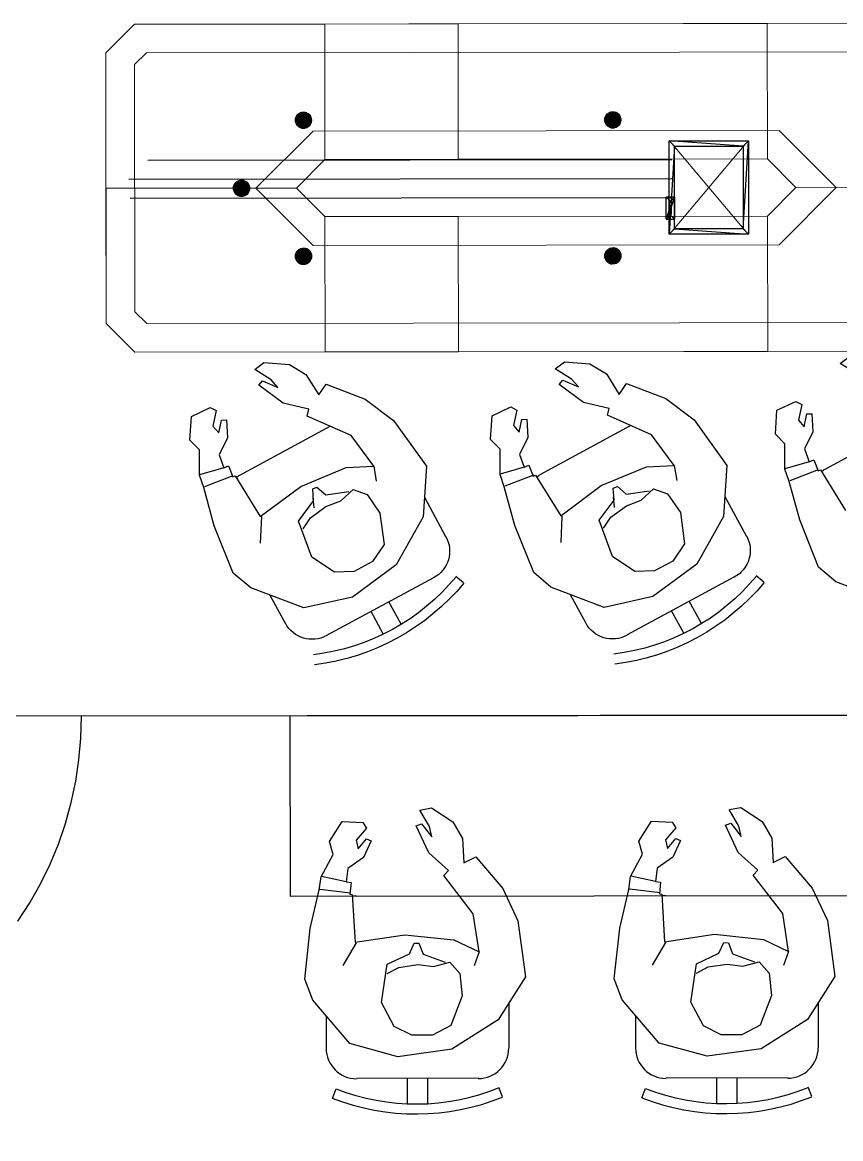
# Model space of a CAD drawing. Header units: feet. Extents: x -99009 to 3252343, y -11094690 to 9035152.
# Drawn here: x 2524695 to 2527013, y -1961572 to -1958411 of the extents above; entities that cross this region are included whole.
import ezdxf

# ---------------------------------------------------------------- set-up
doc = ezdxf.new("R2010")
doc.units = ezdxf.units.FT
doc.layers.add('1', color=1, linetype='Continuous')

msp = doc.modelspace()

# ---------------------------------------------------------------- linework, layer by layer
at = {"color": 7, "linetype": 'Continuous', "lineweight": 15, "transparency": 33554684}
for p, q in [((2526744.38055, -1959003.47147), (2526534.57219, -1958754.54394)), ((2526534.85508, -1959003.70936), (2526744.09765, -1958754.30605))]:
    msp.add_line(p, q, dxfattribs=at)
at = {"color": 9, "linetype": 'Continuous', "lineweight": -2, "true_color": 0xbababa, "transparency": 33554684}
for p, q in [((2526534.62469, -1958800.79055), (2525050.95787, -1958802.47506)), ((2526534.68577, -1958854.58763), (2524997.22187, -1958856.33322)), ((2526534.74685, -1958908.38471), (2525001.05818, -1958910.12601))]:
    msp.add_line(p, q, dxfattribs=at)
at = {"color": 8, "linetype": 'Continuous', "lineweight": 30, "true_color": 0x767676, "transparency": 33554684}
for p, q in [((2526968.82717, -1959676.15291), (2527224.4428, -1959538.06649)), ((2525311.51675, -1959693.13552), (2525567.13238, -1959555.0491)), ((2526161.88705, -1959691.22623), (2526417.50268, -1959553.1398)), ((2525522.09118, -1959785.51695), (2525519.22761, -1959757.20591)), ((2525834.4584, -1959755.77703), (2525894.04478, -1959867.07892)), ((2526372.46256, -1959784.55147), (2526369.59791, -1959755.29662)), ((2526684.82871, -1959753.86774), (2526745.35889, -1959865.16855)), ((2525945.15938, -1959998.21042), (2525923.43142, -1959980.30271)), ((2526795.52969, -1959996.30113), (2526773.80173, -1959978.39342)), ((2525860.20055, -1959984.14974), (2525556.47962, -1960147.77364)), ((2526710.57085, -1959982.24045), (2526407.79374, -1960145.86327)), ((2525440.35154, -1960112.98453), (2525396.84634, -1960033.75392)), ((2526290.72185, -1960111.07524), (2526248.16045, -1960031.84355)), ((2525767.85627, -1960115.44412), (2525732.86356, -1960052.24861)), ((2526618.22658, -1960113.53483), (2526584.17768, -1960050.33824)), ((2525716.92169, -1960142.87243), (2525682.87279, -1960079.67584)), ((2526568.23581, -1960140.96207), (2526533.2431, -1960077.76655)), ((2525642.06935, -1960885.25304), (2525932.76234, -1960884.923)), ((2526518.17199, -1960884.25834), (2526808.86498, -1960883.9283)), ((2526072.78995, -1961187.72691), (2526072.93462, -1961315.14104)), ((2526948.8926, -1961186.73221), (2526949.03726, -1961314.14635)), ((2525556.67142, -1961315.72719), (2525556.56854, -1961225.12158)), ((2526432.77406, -1961314.73249), (2526432.67119, -1961224.12689)), ((2525987.14556, -1961401.12512), (2525642.65549, -1961401.51624)), ((2525786.19581, -1961473.0828), (2525786.11437, -1961401.35337)), ((2525843.76812, -1961473.01744), (2525843.68668, -1961401.288)), ((2526863.24821, -1961400.13042), (2526518.75814, -1961400.52155)), ((2526662.29846, -1961472.08811), (2526662.21702, -1961400.35867)), ((2526719.87077, -1961472.02274), (2526719.78933, -1961400.2933)), ((2525573.8207, -1961457.27916), (2525584.17259, -1961430.84074)), ((2526055.15978, -1961453.90124), (2526044.74788, -1961427.48639)), ((2526449.92335, -1961456.28447), (2526460.27524, -1961429.84604)), ((2526931.26242, -1961452.90654), (2526920.85053, -1961426.49169))]:
    msp.add_line(p, q, dxfattribs=at)
at = {"color": 5, "linetype": 'Continuous', "lineweight": 25, "transparency": 33554684}
for p, q in [((2526923.50079, -1959655.44056), (2526854.62528, -1959675.33876)), ((2525266.19037, -1959672.42317), (2525197.31486, -1959692.32137)), ((2525291.69891, -1959695.04564), (2525211.51056, -1959726.2824)), ((2525690.89987, -1959668.16573), (2525697.55475, -1959710.62961)), ((2526116.56067, -1959670.51388), (2526048.62897, -1959690.41101)), ((2526143.01303, -1959693.13528), (2526061.88087, -1959724.37311)), ((2526541.27017, -1959666.25644), (2526548.86886, -1959708.71924)), ((2526949.00934, -1959678.06303), (2526868.82098, -1959709.29979)), ((2525372.99717, -1959810.09811), (2525369.30766, -1959885.60707)), ((2526223.36855, -1959809.13263), (2526220.62177, -1959883.69671)), ((2525612.76521, -1960844.7025), (2525542.90624, -1960829.68086)), ((2526488.86785, -1960843.7078), (2526419.00889, -1960828.68616)), ((2526501.1738, -1960875.78336), (2526414.33164, -1960865.50005)), ((2525625.07115, -1960876.77806), (2525538.22899, -1960866.49475)), ((2525640.33175, -1961017.38836), (2525602.65228, -1961081.6102)), ((2526516.4344, -1961016.39367), (2526478.75493, -1961080.6155)), ((2525988.62706, -1961043.41959), (2525974.51494, -1961083.07562)), ((2526864.7297, -1961042.42489), (2526850.61758, -1961082.08092))]:
    msp.add_line(p, q, dxfattribs=at)
at = {"color": 7, "linetype": 'Continuous', "lineweight": 25, "transparency": 33554684}
msp.add_line((2525453.23892, -1960374.86643), (2527175.42674, -1960372.91111), dxfattribs=at)
for points in [[(2523842.15796, -1960376.69559), (2523837.91884, -1956642.98952), (2528816.50821, -1956637.33699), (2528820.74733, -1960371.04307), (2523842.15796, -1960376.69559), (2523846.04454, -1963799.8887)], [(2524682.80646, -1960956.18407), (2524716.72463, -1960904.23603), (2524746.86542, -1960850.40466), (2524774.17264, -1960794.68889), (2524797.70356, -1960738.0336), (2524817.4571, -1960679.49497), (2524833.43433, -1960620.01683), (2524846.57907, -1960559.59809), (2524855.94857, -1960499.18363), (2524861.54177, -1960437.82965), (2524863.35866, -1960375.53616)], [(2525453.23892, -1960374.86643), (2525453.81864, -1960885.46678), (2527176.00646, -1960883.51146), (2527175.42674, -1960372.91111)]]:
    msp.add_lwpolyline(points, dxfattribs=at)
at = {"color": 1, "linetype": 'Continuous', "lineweight": 15, "transparency": 33554684}
for points in [[(2527424.28991, -1958494.92995), (2527343.97404, -1958413.85351), (2525012.76726, -1958416.50028), (2524931.69189, -1958497.75996), (2524932.56201, -1959264.13239), (2525013.82169, -1959345.20776), (2527345.02846, -1959342.56099), (2527425.16002, -1959261.30238)], [(2527344.1037, -1958528.05433), (2527310.08909, -1958495.05961), (2525046.83652, -1958497.62923), (2525012.89692, -1958530.7011), (2525013.69203, -1959231.00694), (2525047.70663, -1959264.00166), (2527310.95921, -1959261.43204), (2527344.8988, -1959228.36017)]]:
    msp.add_lwpolyline(points, close=True, dxfattribs=at)
at = {"color": 251, "linetype": 'Continuous', "lineweight": 15, "true_color": 0x595959, "transparency": 33554684}
for points in [[(2525012.76726, -1958416.50028), (2525551.68187, -1958415.88842), (2525552.11692, -1958799.07463), (2525471.98536, -1958880.33324), (2524932.12695, -1958880.94618), (2524931.69189, -1958497.75996)], [(2525929.20523, -1958415.45979), (2525551.68187, -1958415.88842), (2525552.11692, -1958799.07463), (2525929.64029, -1958798.64601)], [(2526805.05944, -1958414.46537), (2526805.49449, -1958797.65159), (2525929.64029, -1958798.64601), (2525929.20523, -1958415.45979), (2526805.05944, -1958414.46537), (2526805.49449, -1958797.65159), (2526805.05944, -1958414.46537), (2526805.49449, -1958797.65159)], [(2527343.97404, -1958413.85351), (2526805.05944, -1958414.46537), (2526805.49449, -1958797.65159), (2526885.81036, -1958878.72803), (2527424.72497, -1958878.11616), (2527424.28991, -1958494.92995)], [(2527000.01118, -1958878.59837), (2526838.4367, -1958717.39037), (2525518.99255, -1958718.88842), (2525356.84074, -1958880.46397), (2525519.36009, -1959042.61471), (2526838.80425, -1959041.11665)], [(2526885.81036, -1958878.72803), (2526805.49449, -1958797.65159), (2525552.11692, -1958799.07463), (2525471.98536, -1958880.33324), (2525552.30123, -1958961.40968), (2526805.6788, -1958959.98664)], [(2525013.82169, -1959345.20776), (2525552.73629, -1959344.59589), (2525552.30123, -1958961.40968), (2525471.98536, -1958880.33324), (2524932.12695, -1958880.94618), (2524932.56201, -1959264.13239)], [(2527345.02846, -1959342.56099), (2526806.11386, -1959343.17285), (2526805.6788, -1958959.98664), (2526885.81036, -1958878.72803), (2527424.72497, -1958878.11616), (2527425.16002, -1959261.30238)], [(2525929.8246, -1958960.98105), (2525552.30123, -1958961.40968), (2525552.73629, -1959344.59589), (2525930.25965, -1959344.16727)], [(2526805.6788, -1958959.98664), (2526806.11386, -1959343.17285), (2525930.25965, -1959344.16727), (2525929.8246, -1958960.98105), (2526805.6788, -1958959.98664), (2526806.11386, -1959343.17285), (2526805.6788, -1958959.98664), (2526806.11386, -1959343.17285)]]:
    msp.add_lwpolyline(points, close=True, dxfattribs=at)
at = {"color": 251, "linetype": 'Continuous', "lineweight": -2, "true_color": 0x595959, "transparency": 33554684}
for points in [[(2525469.87057, -1958680.248), (2525469.88772, -1958695.34893), (2525468.92891, -1958682.13669)], [(2525469.88772, -1958695.34893), (2525468.92891, -1958682.13669), (2525468.9407, -1958692.51858)], [(2525468.9407, -1958692.51858), (2525468.92891, -1958682.13669), (2525468.93212, -1958684.96811)], [(2525470.81224, -1958678.35931), (2525470.83367, -1958697.23548), (2525469.87057, -1958680.248)], [(2525470.83367, -1958697.23548), (2525469.87057, -1958680.248), (2525469.88772, -1958695.34893)], [(2525471.7539, -1958676.47062), (2525471.77962, -1958699.12202), (2525470.81224, -1958678.35931)], [(2525471.77962, -1958699.12202), (2525470.81224, -1958678.35931), (2525470.83367, -1958697.23548)], [(2525472.69557, -1958674.58193), (2525472.72557, -1958701.00857), (2525471.7539, -1958676.47062)], [(2525472.72557, -1958701.00857), (2525471.7539, -1958676.47062), (2525471.77962, -1958699.12202)], [(2525473.63723, -1958672.69325), (2525473.67152, -1958702.89512), (2525472.69557, -1958674.58193)], [(2525473.67152, -1958702.89512), (2525472.69557, -1958674.58193), (2525472.72557, -1958701.00857)], [(2525475.52271, -1958670.80349), (2525475.56021, -1958703.83678), (2525473.63723, -1958672.69325)], [(2525475.56021, -1958703.83678), (2525473.63723, -1958672.69325), (2525473.67152, -1958702.89512)], [(2525477.40925, -1958669.85753), (2525477.44997, -1958705.72225), (2525475.52271, -1958670.80349)], [(2525477.44997, -1958705.72225), (2525475.52271, -1958670.80349), (2525475.56021, -1958703.83678)], [(2525478.35199, -1958668.91265), (2525478.39485, -1958706.66499), (2525477.40925, -1958669.85753)], [(2525478.39485, -1958706.66499), (2525477.40925, -1958669.85753), (2525477.44997, -1958705.72225)], [(2525480.23854, -1958667.9667), (2525480.28354, -1958707.60666), (2525478.35199, -1958668.91265)], [(2525480.28354, -1958707.60666), (2525478.35199, -1958668.91265), (2525478.39485, -1958706.66499)], [(2525483.06782, -1958666.07587), (2525483.11604, -1958708.54725), (2525480.23854, -1958667.9667)], [(2525483.11604, -1958708.54725), (2525480.23854, -1958667.9667), (2525480.28354, -1958707.60666)], [(2525484.95543, -1958666.07373), (2525485.00473, -1958709.48892), (2525483.06782, -1958666.07587)], [(2525485.00473, -1958709.48892), (2525483.06782, -1958666.07587), (2525483.11604, -1958708.54725)], [(2525486.84198, -1958665.12778), (2525486.89342, -1958710.43058), (2525484.95543, -1958666.07373)], [(2525486.89342, -1958710.43058), (2525484.95543, -1958666.07373), (2525485.00473, -1958709.48892)], [(2525488.7296, -1958665.12563), (2525488.78103, -1958710.42844), (2525486.84198, -1958665.12778)], [(2525488.78103, -1958710.42844), (2525486.84198, -1958665.12778), (2525486.89342, -1958710.43058)], [(2525491.56102, -1958665.12242), (2525491.61246, -1958710.42522), (2525488.7296, -1958665.12563)], [(2525491.61246, -1958710.42522), (2525488.7296, -1958665.12563), (2525488.78103, -1958710.42844)], [(2525493.44864, -1958665.12028), (2525493.50007, -1958710.42308), (2525491.56102, -1958665.12242)], [(2525493.50007, -1958710.42308), (2525491.56102, -1958665.12242), (2525491.61246, -1958710.42522)], [(2525495.33626, -1958665.11813), (2525495.38769, -1958710.42094), (2525493.44864, -1958665.12028)], [(2525495.38769, -1958710.42094), (2525493.44864, -1958665.12028), (2525493.50007, -1958710.42308)], [(2525497.22494, -1958666.0598), (2525497.27424, -1958709.47498), (2525495.33626, -1958665.11813)], [(2525497.27424, -1958709.47498), (2525495.33626, -1958665.11813), (2525495.38769, -1958710.42094)], [(2525499.11256, -1958666.05765), (2525499.16078, -1958708.52903), (2525497.22494, -1958666.0598)], [(2525499.16078, -1958708.52903), (2525497.22494, -1958666.0598), (2525497.27424, -1958709.47498)], [(2525501.94613, -1958667.94206), (2525501.99114, -1958707.58201), (2525499.11256, -1958666.05765)], [(2525501.99114, -1958707.58201), (2525499.11256, -1958666.05765), (2525499.16078, -1958708.52903)], [(2525503.83482, -1958668.88372), (2525503.87768, -1958706.63606), (2525501.94613, -1958667.94206)], [(2525503.87768, -1958706.63606), (2525501.94613, -1958667.94206), (2525501.99114, -1958707.58201)], [(2525504.7797, -1958669.82646), (2525504.82042, -1958705.69118), (2525503.83482, -1958668.88372)], [(2525504.82042, -1958705.69118), (2525503.83482, -1958668.88372), (2525503.87768, -1958706.63606)], [(2525506.66839, -1958670.76812), (2525506.70589, -1958703.80142), (2525504.7797, -1958669.82646)], [(2525506.70589, -1958703.80142), (2525504.7797, -1958669.82646), (2525504.82042, -1958705.69118)], [(2525508.55815, -1958672.6536), (2525508.59244, -1958702.85547), (2525506.66839, -1958670.76812)], [(2525508.59244, -1958702.85547), (2525506.66839, -1958670.76812), (2525506.70589, -1958703.80142)], [(2525509.5041, -1958674.54014), (2525509.5341, -1958700.96678), (2525508.55815, -1958672.6536)], [(2525509.5341, -1958700.96678), (2525508.55815, -1958672.6536), (2525508.59244, -1958702.85547)], [(2525510.45005, -1958676.42669), (2525510.47577, -1958699.07809), (2525509.5041, -1958674.54014)], [(2525510.47577, -1958699.07809), (2525509.5041, -1958674.54014), (2525509.5341, -1958700.96678)], [(2525511.396, -1958678.31323), (2525511.41743, -1958697.1894), (2525510.45005, -1958676.42669)], [(2525511.41743, -1958697.1894), (2525510.45005, -1958676.42669), (2525510.47577, -1958699.07809)], [(2525512.34195, -1958680.19978), (2525512.3591, -1958695.30071), (2525511.396, -1958678.31323)], [(2525512.3591, -1958695.30071), (2525511.396, -1958678.31323), (2525511.41743, -1958697.1894)], [(2525513.2879, -1958682.08632), (2525513.29969, -1958692.46822), (2525512.34195, -1958680.19978)], [(2525513.29969, -1958692.46822), (2525512.34195, -1958680.19978), (2525512.3591, -1958695.30071)], [(2525513.29112, -1958684.91775), (2525513.29755, -1958690.5806), (2525513.2879, -1958682.08632)], [(2525513.29755, -1958690.5806), (2525513.2879, -1958682.08632), (2525513.29969, -1958692.46822)], [(2526344.79276, -1958689.63655), (2526344.78633, -1958683.9737), (2526343.84466, -1958685.86239)], [(2526345.72478, -1958679.25358), (2526345.74192, -1958694.35452), (2526344.78311, -1958681.14227)], [(2526345.74192, -1958694.35452), (2526344.78311, -1958681.14227), (2526344.7949, -1958691.52416)], [(2526344.7949, -1958691.52416), (2526344.78311, -1958681.14227), (2526344.78633, -1958683.9737)], [(2526344.7949, -1958691.52416), (2526344.79276, -1958689.63655), (2526344.78633, -1958683.9737)], [(2526346.66644, -1958677.36489), (2526346.68788, -1958696.24106), (2526345.72478, -1958679.25358)], [(2526346.68788, -1958696.24106), (2526345.72478, -1958679.25358), (2526345.74192, -1958694.35452)], [(2526347.60811, -1958675.47621), (2526347.63383, -1958698.12761), (2526346.66644, -1958677.36489)], [(2526347.63383, -1958698.12761), (2526346.66644, -1958677.36489), (2526346.68788, -1958696.24106)], [(2526348.54978, -1958673.58752), (2526348.57978, -1958700.01415), (2526347.60811, -1958675.47621)], [(2526348.57978, -1958700.01415), (2526347.60811, -1958675.47621), (2526347.63383, -1958698.12761)], [(2526349.49144, -1958671.69883), (2526349.52573, -1958701.9007), (2526348.54978, -1958673.58752)], [(2526349.52573, -1958701.9007), (2526348.54978, -1958673.58752), (2526348.57978, -1958700.01415)], [(2526351.37691, -1958669.80907), (2526351.41442, -1958702.84236), (2526349.49144, -1958671.69883)], [(2526351.41442, -1958702.84236), (2526349.49144, -1958671.69883), (2526349.52573, -1958701.9007)], [(2526353.26346, -1958668.86312), (2526353.30418, -1958704.72784), (2526351.37691, -1958669.80907)], [(2526353.30418, -1958704.72784), (2526351.37691, -1958669.80907), (2526351.41442, -1958702.84236)], [(2526355.15, -1958667.91717), (2526355.19287, -1958705.6695), (2526353.26346, -1958668.86312)], [(2526355.19287, -1958705.6695), (2526353.26346, -1958668.86312), (2526353.30418, -1958704.72784)], [(2526357.03655, -1958666.97122), (2526357.08156, -1958706.61117), (2526355.15, -1958667.91717)], [(2526357.08156, -1958706.61117), (2526355.15, -1958667.91717), (2526355.19287, -1958705.6695)], [(2526358.92202, -1958665.08146), (2526358.97024, -1958707.55283), (2526357.03655, -1958666.97122)], [(2526358.97024, -1958707.55283), (2526357.03655, -1958666.97122), (2526357.08156, -1958706.61117)], [(2526360.80964, -1958665.07931), (2526360.85893, -1958708.4945), (2526358.92202, -1958665.08146)], [(2526360.85893, -1958708.4945), (2526358.92202, -1958665.08146), (2526358.97024, -1958707.55283)], [(2526362.69619, -1958664.13336), (2526362.74762, -1958709.43616), (2526360.80964, -1958665.07931)], [(2526362.74762, -1958709.43616), (2526360.80964, -1958665.07931), (2526360.85893, -1958708.4945)], [(2526364.5838, -1958664.13122), (2526364.63524, -1958709.43402), (2526362.69619, -1958664.13336)], [(2526364.63524, -1958709.43402), (2526362.69619, -1958664.13336), (2526362.74762, -1958709.43616)], [(2526367.41523, -1958664.128), (2526367.46666, -1958709.43081), (2526364.5838, -1958664.13122)], [(2526367.46666, -1958709.43081), (2526364.5838, -1958664.13122), (2526364.63524, -1958709.43402)], [(2526369.30284, -1958664.12586), (2526369.35428, -1958709.42866), (2526367.41523, -1958664.128)], [(2526369.35428, -1958709.42866), (2526367.41523, -1958664.128), (2526367.46666, -1958709.43081)], [(2526371.19046, -1958664.12372), (2526371.2419, -1958709.42652), (2526369.30284, -1958664.12586)], [(2526371.2419, -1958709.42652), (2526369.30284, -1958664.12586), (2526369.35428, -1958709.42866)], [(2526373.07915, -1958665.06538), (2526373.12844, -1958708.48057), (2526371.19046, -1958664.12372)], [(2526373.12844, -1958708.48057), (2526371.19046, -1958664.12372), (2526371.2419, -1958709.42652)], [(2526375.91058, -1958665.06217), (2526375.9588, -1958707.53355), (2526373.07915, -1958665.06538)], [(2526375.9588, -1958707.53355), (2526373.07915, -1958665.06538), (2526373.12844, -1958708.48057)], [(2526377.80034, -1958666.94764), (2526377.84534, -1958706.58759), (2526375.91058, -1958665.06217)], [(2526377.84534, -1958706.58759), (2526375.91058, -1958665.06217), (2526375.9588, -1958707.53355)], [(2526379.68902, -1958667.88931), (2526379.73189, -1958705.64164), (2526377.80034, -1958666.94764)], [(2526379.73189, -1958705.64164), (2526377.80034, -1958666.94764), (2526377.84534, -1958706.58759)], [(2526381.57771, -1958668.83097), (2526381.61843, -1958704.69569), (2526379.68902, -1958667.88931)], [(2526381.61843, -1958704.69569), (2526379.68902, -1958667.88931), (2526379.73189, -1958705.64164)], [(2526382.52259, -1958669.77371), (2526382.5601, -1958702.807), (2526381.57771, -1958668.83097)], [(2526382.5601, -1958702.807), (2526381.57771, -1958668.83097), (2526381.61843, -1958704.69569)], [(2526384.41235, -1958671.65918), (2526384.44664, -1958701.86105), (2526382.52259, -1958669.77371)], [(2526384.44664, -1958701.86105), (2526382.52259, -1958669.77371), (2526382.5601, -1958702.807)], [(2526385.3583, -1958673.54573), (2526385.38831, -1958699.97236), (2526384.41235, -1958671.65918)], [(2526385.38831, -1958699.97236), (2526384.41235, -1958671.65918), (2526384.44664, -1958701.86105)], [(2526387.24806, -1958675.4312), (2526387.27378, -1958698.0826), (2526385.3583, -1958673.54573)], [(2526387.27378, -1958698.0826), (2526385.3583, -1958673.54573), (2526385.38831, -1958699.97236)], [(2526388.19401, -1958677.31775), (2526388.21545, -1958696.19391), (2526387.24806, -1958675.4312)], [(2526388.21545, -1958696.19391), (2526387.24806, -1958675.4312), (2526387.27378, -1958698.0826)], [(2526388.19616, -1958679.20536), (2526388.2133, -1958694.3063), (2526388.19401, -1958677.31775)], [(2526388.2133, -1958694.3063), (2526388.19401, -1958677.31775), (2526388.21545, -1958696.19391)], [(2526389.14211, -1958681.09191), (2526389.1539, -1958691.4738), (2526388.19616, -1958679.20536)], [(2526389.1539, -1958691.4738), (2526388.19616, -1958679.20536), (2526388.2133, -1958694.3063)], [(2526390.08913, -1958683.92226), (2526390.09556, -1958689.58511), (2526389.14211, -1958681.09191)], [(2526390.09556, -1958689.58511), (2526389.14211, -1958681.09191), (2526389.1539, -1958691.4738)], [(2526390.09128, -1958685.80988), (2526390.08913, -1958683.92226), (2526390.09556, -1958689.58511)], [(2525468.93855, -1958690.63096), (2525468.93212, -1958684.96811), (2525467.99046, -1958686.8568)], [(2525468.9407, -1958692.51858), (2525468.93855, -1958690.63096), (2525468.93212, -1958684.96811)], [(2525514.23707, -1958686.80429), (2525513.29112, -1958684.91775), (2525513.29755, -1958690.5806)], [(2525294.54188, -1958873.92804), (2525294.55795, -1958888.08516), (2525293.59914, -1958874.87292)], [(2525295.48247, -1958871.09554), (2525295.50391, -1958889.97171), (2525294.54188, -1958873.92804)], [(2525295.50391, -1958889.97171), (2525294.54188, -1958873.92804), (2525294.55795, -1958888.08516)], [(2525296.42414, -1958869.20685), (2525296.44986, -1958891.85825), (2525295.48247, -1958871.09554)], [(2525296.44986, -1958891.85825), (2525295.48247, -1958871.09554), (2525295.50391, -1958889.97171)], [(2525297.3658, -1958867.31816), (2525297.39581, -1958893.7448), (2525296.42414, -1958869.20685)], [(2525297.39581, -1958893.7448), (2525296.42414, -1958869.20685), (2525296.44986, -1958891.85825)], [(2525298.30854, -1958866.37328), (2525298.34176, -1958895.63134), (2525297.3658, -1958867.31816)], [(2525298.34176, -1958895.63134), (2525297.3658, -1958867.31816), (2525297.39581, -1958893.7448)], [(2525300.19402, -1958864.48352), (2525300.23152, -1958897.51682), (2525298.30854, -1958866.37328)], [(2525300.23152, -1958897.51682), (2525298.30854, -1958866.37328), (2525298.34176, -1958895.63134)], [(2525302.07949, -1958862.59376), (2525302.12021, -1958898.45848), (2525300.19402, -1958864.48352)], [(2525302.12021, -1958898.45848), (2525300.19402, -1958864.48352), (2525300.23152, -1958897.51682)], [(2525303.96603, -1958861.64781), (2525304.0089, -1958899.40015), (2525302.07949, -1958862.59376)], [(2525304.0089, -1958899.40015), (2525302.07949, -1958862.59376), (2525302.12021, -1958898.45848)], [(2525304.90877, -1958860.70293), (2525304.95485, -1958901.28669), (2525303.96603, -1958861.64781)], [(2525304.95485, -1958901.28669), (2525303.96603, -1958861.64781), (2525304.0089, -1958899.40015)], [(2525307.73912, -1958859.75591), (2525307.78627, -1958901.28348), (2525304.90877, -1958860.70293)], [(2525307.78627, -1958901.28348), (2525304.90877, -1958860.70293), (2525304.95485, -1958901.28669)], [(2525309.62567, -1958858.80996), (2525309.67496, -1958902.22514), (2525307.73912, -1958859.75591)], [(2525309.67496, -1958902.22514), (2525307.73912, -1958859.75591), (2525307.78627, -1958901.28348)], [(2525311.51222, -1958857.864), (2525311.56365, -1958903.16681), (2525309.62567, -1958858.80996)], [(2525311.56365, -1958903.16681), (2525309.62567, -1958858.80996), (2525309.67496, -1958902.22514)], [(2525313.39983, -1958857.86186), (2525313.45127, -1958903.16466), (2525311.51222, -1958857.864)], [(2525313.45127, -1958903.16466), (2525311.51222, -1958857.864), (2525311.56365, -1958903.16681)], [(2525316.23126, -1958857.85865), (2525316.28269, -1958903.16145), (2525313.39983, -1958857.86186)], [(2525316.28269, -1958903.16145), (2525313.39983, -1958857.86186), (2525313.45127, -1958903.16466)], [(2525318.11887, -1958857.8565), (2525318.17031, -1958903.15931), (2525316.23126, -1958857.85865)], [(2525318.17031, -1958903.15931), (2525316.23126, -1958857.85865), (2525316.28269, -1958903.16145)], [(2525320.00649, -1958857.85436), (2525320.05793, -1958903.15716), (2525318.11887, -1958857.8565)], [(2525320.05793, -1958903.15716), (2525318.11887, -1958857.8565), (2525318.17031, -1958903.15931)], [(2525321.89518, -1958858.79603), (2525321.94447, -1958902.21121), (2525320.00649, -1958857.85436)], [(2525321.94447, -1958902.21121), (2525320.00649, -1958857.85436), (2525320.05793, -1958903.15716)], [(2525324.72768, -1958859.73662), (2525324.77483, -1958901.26419), (2525321.89518, -1958858.79603)], [(2525324.77483, -1958901.26419), (2525321.89518, -1958858.79603), (2525321.94447, -1958902.21121)], [(2525326.61636, -1958860.67828), (2525326.66244, -1958901.26205), (2525324.72768, -1958859.73662)], [(2525326.66244, -1958901.26205), (2525324.72768, -1958859.73662), (2525324.77483, -1958901.26419)], [(2525328.50505, -1958861.61995), (2525328.54792, -1958899.37229), (2525326.61636, -1958860.67828)], [(2525328.54792, -1958899.37229), (2525326.61636, -1958860.67828), (2525326.66244, -1958901.26205)], [(2525330.39374, -1958862.56162), (2525330.43446, -1958898.42633), (2525328.50505, -1958861.61995)], [(2525330.43446, -1958898.42633), (2525328.50505, -1958861.61995), (2525328.54792, -1958899.37229)], [(2525331.33969, -1958864.44816), (2525331.3772, -1958897.48145), (2525330.39374, -1958862.56162)], [(2525331.3772, -1958897.48145), (2525330.39374, -1958862.56162), (2525330.43446, -1958898.42633)], [(2525333.22945, -1958866.33363), (2525333.26267, -1958895.59169), (2525331.33969, -1958864.44816)], [(2525333.26267, -1958895.59169), (2525331.33969, -1958864.44816), (2525331.3772, -1958897.48145)], [(2525334.17433, -1958867.27637), (2525334.20434, -1958893.70301), (2525333.22945, -1958866.33363)], [(2525334.20434, -1958893.70301), (2525333.22945, -1958866.33363), (2525333.26267, -1958895.59169)], [(2525335.12028, -1958869.16292), (2525335.146, -1958891.81432), (2525334.17433, -1958867.27637)], [(2525335.146, -1958891.81432), (2525334.17433, -1958867.27637), (2525334.20434, -1958893.70301)], [(2525337.01004, -1958871.04839), (2525337.03148, -1958889.92456), (2525335.12028, -1958869.16292)], [(2525337.03148, -1958889.92456), (2525335.12028, -1958869.16292), (2525335.146, -1958891.81432)], [(2525337.01326, -1958873.87982), (2525337.02933, -1958888.03694), (2525337.01004, -1958871.04839)], [(2525337.02933, -1958888.03694), (2525337.01004, -1958871.04839), (2525337.03148, -1958889.92456)], [(2525337.95814, -1958874.82255), (2525337.96993, -1958885.20444), (2525337.01326, -1958873.87982)], [(2525337.96993, -1958885.20444), (2525337.01326, -1958873.87982), (2525337.02933, -1958888.03694)], [(2525293.60986, -1958884.311), (2525293.60343, -1958878.64815), (2525292.66069, -1958879.59303)], [(2525294.55795, -1958888.08516), (2525293.59914, -1958874.87292), (2525293.61093, -1958885.25481)], [(2525293.61093, -1958885.25481), (2525293.59914, -1958874.87292), (2525293.60343, -1958878.64815)], [(2525293.61093, -1958885.25481), (2525293.60986, -1958884.311), (2525293.60343, -1958878.64815)], [(2525337.96243, -1958878.59779), (2525337.96885, -1958884.26064), (2525337.95814, -1958874.82255)], [(2525337.96885, -1958884.26064), (2525337.95814, -1958874.82255), (2525337.96993, -1958885.20444)], [(2525338.90731, -1958879.54052), (2525337.96243, -1958878.59779), (2525337.96885, -1958884.26064)], [(2525471.24944, -1959063.43314), (2525471.27087, -1959082.30931), (2525470.30885, -1959066.26564)], [(2525472.19218, -1959062.48826), (2525472.21789, -1959085.13966), (2525471.24944, -1959063.43314)], [(2525472.21789, -1959085.13966), (2525471.24944, -1959063.43314), (2525471.27087, -1959082.30931)], [(2525473.13277, -1959059.65577), (2525473.16277, -1959086.0824), (2525472.19218, -1959062.48826)], [(2525473.16277, -1959086.0824), (2525472.19218, -1959062.48826), (2525472.21789, -1959085.13966)], [(2525474.07551, -1959058.71089), (2525474.10873, -1959087.96895), (2525473.13277, -1959059.65577)], [(2525474.10873, -1959087.96895), (2525473.13277, -1959059.65577), (2525473.16277, -1959086.0824)], [(2525475.96098, -1959056.82113), (2525475.99849, -1959089.85442), (2525474.07551, -1959058.71089)], [(2525475.99849, -1959089.85442), (2525474.07551, -1959058.71089), (2525474.10873, -1959087.96895)], [(2525477.84753, -1959055.87517), (2525477.88717, -1959090.79609), (2525475.96098, -1959056.82113)], [(2525477.88717, -1959090.79609), (2525475.96098, -1959056.82113), (2525475.99849, -1959089.85442)], [(2525478.78919, -1959053.98649), (2525478.83312, -1959092.68263), (2525477.84753, -1959055.87517)], [(2525478.83312, -1959092.68263), (2525477.84753, -1959055.87517), (2525477.88717, -1959090.79609)], [(2525480.67574, -1959053.04053), (2525480.72181, -1959093.6243), (2525478.78919, -1959053.98649)], [(2525480.72181, -1959093.6243), (2525478.78919, -1959053.98649), (2525478.83312, -1959092.68263)], [(2525483.50609, -1959052.09351), (2525483.55431, -1959094.56489), (2525480.67574, -1959053.04053)], [(2525483.55431, -1959094.56489), (2525480.67574, -1959053.04053), (2525480.72181, -1959093.6243)], [(2525485.39263, -1959051.14756), (2525485.443, -1959095.50656), (2525483.50609, -1959052.09351)], [(2525485.443, -1959095.50656), (2525483.50609, -1959052.09351), (2525483.55431, -1959094.56489)], [(2525487.28025, -1959051.14542), (2525487.33062, -1959095.50441), (2525485.39263, -1959051.14756)], [(2525487.33062, -1959095.50441), (2525485.39263, -1959051.14756), (2525485.443, -1959095.50656)], [(2525489.1668, -1959050.19947), (2525489.21823, -1959095.50227), (2525487.28025, -1959051.14542)], [(2525489.21823, -1959095.50227), (2525487.28025, -1959051.14542), (2525487.33062, -1959095.50441)], [(2525491.99822, -1959050.19625), (2525492.04966, -1959095.49905), (2525489.1668, -1959050.19947)], [(2525492.04966, -1959095.49905), (2525489.1668, -1959050.19947), (2525489.21823, -1959095.50227)], [(2525493.88584, -1959050.19411), (2525493.93727, -1959095.49691), (2525491.99822, -1959050.19625)], [(2525493.93727, -1959095.49691), (2525491.99822, -1959050.19625), (2525492.04966, -1959095.49905)], [(2525495.77453, -1959051.13577), (2525495.82489, -1959095.49477), (2525493.88584, -1959050.19411)], [(2525495.82489, -1959095.49477), (2525493.88584, -1959050.19411), (2525493.93727, -1959095.49691)], [(2525497.66214, -1959051.13363), (2525497.71251, -1959095.49262), (2525495.77453, -1959051.13577)], [(2525497.71251, -1959095.49262), (2525495.77453, -1959051.13577), (2525495.82489, -1959095.49477)], [(2525499.55083, -1959052.07529), (2525499.59905, -1959094.54667), (2525497.66214, -1959051.13363)], [(2525499.59905, -1959094.54667), (2525497.66214, -1959051.13363), (2525497.71251, -1959095.49262)], [(2525502.38333, -1959053.01589), (2525502.42941, -1959093.59965), (2525499.55083, -1959052.07529)], [(2525502.42941, -1959093.59965), (2525499.55083, -1959052.07529), (2525499.59905, -1959094.54667)], [(2525504.27202, -1959053.95755), (2525504.31595, -1959092.6537), (2525502.38333, -1959053.01589)], [(2525504.31595, -1959092.6537), (2525502.38333, -1959053.01589), (2525502.42941, -1959093.59965)], [(2525505.21797, -1959055.8441), (2525505.25762, -1959090.76501), (2525504.27202, -1959053.95755)], [(2525505.25762, -1959090.76501), (2525504.27202, -1959053.95755), (2525504.31595, -1959092.6537)], [(2525507.10666, -1959056.78576), (2525507.14416, -1959089.81906), (2525505.21797, -1959055.8441)], [(2525507.14416, -1959089.81906), (2525505.21797, -1959055.8441), (2525505.25762, -1959090.76501)], [(2525508.99642, -1959058.67124), (2525509.02964, -1959087.9293), (2525507.10666, -1959056.78576)], [(2525509.02964, -1959087.9293), (2525507.10666, -1959056.78576), (2525507.14416, -1959089.81906)], [(2525509.9413, -1959059.61397), (2525509.9713, -1959086.04061), (2525508.99642, -1959058.67124)], [(2525509.9713, -1959086.04061), (2525508.99642, -1959058.67124), (2525509.02964, -1959087.9293)], [(2525510.88832, -1959062.44433), (2525510.91404, -1959085.09573), (2525509.9413, -1959059.61397)], [(2525510.91404, -1959085.09573), (2525509.9413, -1959059.61397), (2525509.9713, -1959086.04061)], [(2525511.8332, -1959063.38707), (2525511.85463, -1959082.26323), (2525510.88832, -1959062.44433)], [(2525511.85463, -1959082.26323), (2525510.88832, -1959062.44433), (2525510.91404, -1959085.09573)], [(2525512.78022, -1959066.21742), (2525512.7963, -1959080.37455), (2525511.8332, -1959063.38707)], [(2525512.7963, -1959080.37455), (2525511.8332, -1959063.38707), (2525511.85463, -1959082.26323)], [(2526347.10364, -1959062.43873), (2526347.12508, -1959081.3149), (2526346.16305, -1959065.27122)], [(2526348.04638, -1959061.49385), (2526348.0721, -1959084.14525), (2526347.10364, -1959062.43873)], [(2526348.0721, -1959084.14525), (2526347.10364, -1959062.43873), (2526347.12508, -1959081.3149)], [(2526348.98698, -1959058.66135), (2526349.01698, -1959085.08799), (2526348.04638, -1959061.49385)], [(2526349.01698, -1959085.08799), (2526348.04638, -1959061.49385), (2526348.0721, -1959084.14525)], [(2526349.92971, -1959057.71647), (2526349.96293, -1959086.97453), (2526348.98698, -1959058.66135)], [(2526349.96293, -1959086.97453), (2526348.98698, -1959058.66135), (2526349.01698, -1959085.08799)], [(2526351.81519, -1959055.82671), (2526351.85269, -1959088.86), (2526349.92971, -1959057.71647)], [(2526351.85269, -1959088.86), (2526349.92971, -1959057.71647), (2526349.96293, -1959086.97453)], [(2526353.70173, -1959054.88076), (2526353.74138, -1959089.80167), (2526351.81519, -1959055.82671)], [(2526353.74138, -1959089.80167), (2526351.81519, -1959055.82671), (2526351.85269, -1959088.86)], [(2526355.5872, -1959052.991), (2526355.63114, -1959091.68714), (2526353.70173, -1959054.88076)], [(2526355.63114, -1959091.68714), (2526353.70173, -1959054.88076), (2526353.74138, -1959089.80167)], [(2526357.47375, -1959052.04505), (2526357.51983, -1959092.62881), (2526355.5872, -1959052.991)], [(2526357.51983, -1959092.62881), (2526355.5872, -1959052.991), (2526355.63114, -1959091.68714)], [(2526359.3603, -1959051.0991), (2526359.40852, -1959093.57047), (2526357.47375, -1959052.04505)], [(2526359.40852, -1959093.57047), (2526357.47375, -1959052.04505), (2526357.51983, -1959092.62881)], [(2526361.24684, -1959050.15314), (2526361.2972, -1959094.51214), (2526359.3603, -1959051.0991)], [(2526361.2972, -1959094.51214), (2526359.3603, -1959051.0991), (2526359.40852, -1959093.57047)], [(2526363.13446, -1959050.151), (2526363.18482, -1959094.51), (2526361.24684, -1959050.15314)], [(2526363.18482, -1959094.51), (2526361.24684, -1959050.15314), (2526361.2972, -1959094.51214)], [(2526365.021, -1959049.20505), (2526365.07244, -1959094.50785), (2526363.13446, -1959050.151)], [(2526365.07244, -1959094.50785), (2526363.13446, -1959050.151), (2526363.18482, -1959094.51)], [(2526367.85243, -1959049.20183), (2526367.90386, -1959094.50464), (2526365.021, -1959049.20505)], [(2526367.90386, -1959094.50464), (2526365.021, -1959049.20505), (2526365.07244, -1959094.50785)], [(2526369.74004, -1959049.19969), (2526369.79148, -1959094.5025), (2526367.85243, -1959049.20183)], [(2526369.79148, -1959094.5025), (2526367.85243, -1959049.20183), (2526367.90386, -1959094.50464)], [(2526371.62873, -1959050.14136), (2526371.6791, -1959094.50035), (2526369.74004, -1959049.19969)], [(2526371.6791, -1959094.50035), (2526369.74004, -1959049.19969), (2526369.79148, -1959094.5025)], [(2526373.51635, -1959050.13921), (2526373.56671, -1959094.49821), (2526371.62873, -1959050.14136)], [(2526373.56671, -1959094.49821), (2526371.62873, -1959050.14136), (2526371.6791, -1959094.50035)], [(2526376.34885, -1959051.07981), (2526376.39707, -1959093.55119), (2526373.51635, -1959050.13921)], [(2526376.39707, -1959093.55119), (2526373.51635, -1959050.13921), (2526373.56671, -1959094.49821)], [(2526378.23754, -1959052.02147), (2526378.28361, -1959092.60523), (2526376.34885, -1959051.07981)], [(2526378.28361, -1959092.60523), (2526376.34885, -1959051.07981), (2526376.39707, -1959093.55119)], [(2526380.12622, -1959052.96314), (2526380.17016, -1959091.65928), (2526378.23754, -1959052.02147)], [(2526380.17016, -1959091.65928), (2526378.23754, -1959052.02147), (2526378.28361, -1959092.60523)], [(2526382.01598, -1959054.84861), (2526382.05563, -1959089.76952), (2526380.12622, -1959052.96314)], [(2526382.05563, -1959089.76952), (2526380.12622, -1959052.96314), (2526380.17016, -1959091.65928)], [(2526382.96086, -1959055.79135), (2526382.99837, -1959088.82464), (2526382.01598, -1959054.84861)], [(2526382.99837, -1959088.82464), (2526382.01598, -1959054.84861), (2526382.05563, -1959089.76952)], [(2526384.85062, -1959057.67682), (2526384.88384, -1959086.93488), (2526382.96086, -1959055.79135)], [(2526384.88384, -1959086.93488), (2526382.96086, -1959055.79135), (2526382.99837, -1959088.82464)], [(2526385.7955, -1959058.61956), (2526385.82551, -1959085.04619), (2526384.85062, -1959057.67682)], [(2526385.82551, -1959085.04619), (2526384.85062, -1959057.67682), (2526384.88384, -1959086.93488)], [(2526387.68634, -1959061.44884), (2526387.71205, -1959084.10024), (2526385.7955, -1959058.61956)], [(2526387.71205, -1959084.10024), (2526385.7955, -1959058.61956), (2526385.82551, -1959085.04619)], [(2526388.63122, -1959062.39158), (2526388.65265, -1959081.26775), (2526387.68634, -1959061.44884)], [(2526388.65265, -1959081.26775), (2526387.68634, -1959061.44884), (2526387.71205, -1959084.10024)], [(2526388.63443, -1959065.223), (2526388.6505, -1959079.38013), (2526388.63122, -1959062.39158)], [(2526388.6505, -1959079.38013), (2526388.63122, -1959062.39158), (2526388.65265, -1959081.26775)], [(2525469.37682, -1959076.6486), (2525469.37039, -1959070.98575), (2525468.42766, -1959071.93063)], [(2525470.30885, -1959066.26564), (2525470.32492, -1959080.42277), (2525469.36718, -1959068.15433)], [(2525470.32492, -1959080.42277), (2525469.36718, -1959068.15433), (2525469.37897, -1959078.53622)], [(2525469.37897, -1959078.53622), (2525469.36718, -1959068.15433), (2525469.37039, -1959070.98575)], [(2525469.37897, -1959078.53622), (2525469.37682, -1959076.6486), (2525469.37039, -1959070.98575)], [(2525471.27087, -1959082.30931), (2525470.30885, -1959066.26564), (2525470.32492, -1959080.42277)], [(2525513.72618, -1959068.10396), (2525513.73796, -1959078.48586), (2525512.78022, -1959066.21742)], [(2525513.73796, -1959078.48586), (2525512.78022, -1959066.21742), (2525512.7963, -1959080.37455)], [(2525513.72939, -1959070.93539), (2525513.73582, -1959076.59824), (2525513.72618, -1959068.10396)], [(2525513.73582, -1959076.59824), (2525513.72618, -1959068.10396), (2525513.73796, -1959078.48586)], [(2525514.67427, -1959071.87813), (2525513.72939, -1959070.93539), (2525513.73582, -1959076.59824)], [(2526345.23103, -1959075.65419), (2526345.2246, -1959069.99134), (2526344.28186, -1959070.93622)], [(2526346.16305, -1959065.27122), (2526346.17912, -1959079.42835), (2526345.22139, -1959067.15991)], [(2526346.17912, -1959079.42835), (2526345.22139, -1959067.15991), (2526345.23317, -1959077.5418)], [(2526345.23317, -1959077.5418), (2526345.22139, -1959067.15991), (2526345.2246, -1959069.99134)], [(2526345.23317, -1959077.5418), (2526345.23103, -1959075.65419), (2526345.2246, -1959069.99134)], [(2526347.12508, -1959081.3149), (2526346.16305, -1959065.27122), (2526346.17912, -1959079.42835)], [(2526389.58038, -1959067.10955), (2526389.59217, -1959077.49144), (2526388.63443, -1959065.223)], [(2526389.59217, -1959077.49144), (2526388.63443, -1959065.223), (2526388.6505, -1959079.38013)], [(2526390.5274, -1959069.9399), (2526390.53383, -1959075.60275), (2526389.58038, -1959067.10955)], [(2526390.53383, -1959075.60275), (2526389.58038, -1959067.10955), (2526389.59217, -1959077.49144)], [(2526390.52848, -1959070.88371), (2526390.5274, -1959069.9399), (2526390.53383, -1959075.60275)]]:
    msp.add_lwpolyline(points, close=True, dxfattribs=at)
at = {"color": 7, "linetype": 'Continuous', "lineweight": -2, "transparency": 33554684}
for points in [[(2526751.63955, -1958746.74701), (2526736.55576, -1958761.86509), (2526527.01315, -1958747.00205)], [(2526736.55576, -1958761.86509), (2526527.01315, -1958747.00205), (2526542.13123, -1958762.08584)], [(2526527.01315, -1958747.00205), (2526542.13123, -1958762.08584), (2526527.31319, -1959011.2684)], [(2526736.82151, -1958995.92958), (2526751.63955, -1958746.74701), (2526736.55576, -1958761.86509)], [(2526751.93959, -1959011.01337), (2526736.82151, -1958995.92958), (2526751.63955, -1958746.74701)], [(2526542.13123, -1958762.08584), (2526527.31319, -1959011.2684), (2526542.39698, -1958996.15032)], [(2526530.03853, -1958917.82816), (2526542.29518, -1958906.48852), (2526518.69997, -1958906.51531)], [(2526518.69997, -1958906.51531), (2526533.81805, -1958921.5991), (2526518.77069, -1958968.80667)], [(2526533.81805, -1958921.5991), (2526518.77069, -1958968.80667), (2526533.85448, -1958953.68859)], [(2526527.24782, -1958953.69609), (2526542.29518, -1958906.48852), (2526527.21139, -1958921.6066)], [(2526530.03853, -1958917.82816), (2526533.81805, -1958921.5991), (2526527.21139, -1958921.6066)], [(2526542.3659, -1958968.77988), (2526527.24782, -1958953.69609), (2526542.29518, -1958906.48852)], [(2526530.08246, -1958956.5243), (2526518.77069, -1958968.80667), (2526542.3659, -1958968.77988)], [(2526530.08246, -1958956.5243), (2526527.24782, -1958953.69609), (2526533.85448, -1958953.68859)], [(2526527.31319, -1959011.2684), (2526542.39698, -1958996.15032), (2526751.93959, -1959011.01337)], [(2526542.39698, -1958996.15032), (2526751.93959, -1959011.01337), (2526736.82151, -1958995.92958)]]:
    msp.add_lwpolyline(points, close=True, dxfattribs=at)
at = {"color": 5, "linetype": 'Continuous', "lineweight": 25, "transparency": 33554684}
for points in [[(2525369.22193, -1959810.1024), (2525484.27012, -1959725.02891), (2525612.56805, -1959672.0299), (2525690.89987, -1959668.16573), (2525626.62231, -1959581.40822), (2525501.97638, -1959525.86497), (2525506.67399, -1959506.98345), (2525433.98038, -1959489.1336), (2525365.0245, -1959438.24617), (2525375.39246, -1959425.96487), (2525418.82908, -1959444.79175), (2525399.92827, -1959423.10559), (2525353.64844, -1959393.90003), (2525379.10876, -1959374.05112), (2525451.78844, -1959379.63146), (2525498.0672, -1959407.89321), (2525534.94216, -1959466.36754), (2525555.67166, -1959436.1421), (2525666.14546, -1959478.4881), (2525746.43776, -1959538.80076), (2525840.0216, -1959667.99642), (2525830.74639, -1959811.46602), (2525754.45221, -1959947.46123), (2525629.97345, -1960039.15209), (2525492.21171, -1960069.51041), (2525342.08081, -1960012.10847), (2525292.95562, -1959970.63662), (2525239.00638, -1959836.67691), (2525209.62509, -1959728.17216), (2525197.31593, -1959693.26518), (2525197.23449, -1959621.53574), (2525169.83297, -1959594.19637), (2525174.47593, -1959527.18062), (2525227.30027, -1959501.63778), (2525244.29846, -1959510.11277), (2525234.91074, -1959554.48248), (2525251.92073, -1959573.33936), (2525259.43047, -1959537.46607), (2525273.58653, -1959536.50619), (2525276.47582, -1959587.46863), (2525252.93526, -1959635.62964), (2525266.19037, -1959672.42317), (2525279.39726, -1959666.74532), (2525291.70213, -1959697.87707), (2525298.30557, -1959695.03814)], [(2526220.53605, -1959808.19203), (2526334.64043, -1959723.11962), (2526462.93836, -1959670.12061), (2526541.27017, -1959666.25644), (2526476.99262, -1959579.49893), (2526352.34668, -1959523.95568), (2526357.04429, -1959505.07416), (2526284.35069, -1959487.22431), (2526215.39481, -1959436.33688), (2526225.76277, -1959424.05558), (2526270.1432, -1959442.88139), (2526250.29857, -1959421.19629), (2526204.01874, -1959391.99074), (2526230.42288, -1959372.14076), (2526302.15875, -1959377.72217), (2526349.38238, -1959406.92665), (2526385.31354, -1959465.40206), (2526406.04196, -1959434.2328), (2526517.45958, -1959476.57774), (2526597.75187, -1959536.89039), (2526690.3919, -1959666.08713), (2526681.11777, -1959810.50053), (2526605.76633, -1959945.55086), (2526481.28756, -1960037.24172), (2526342.58309, -1960068.54492), (2526192.45111, -1960010.19918), (2526144.26973, -1959968.72626), (2526090.32156, -1959835.71035), (2526059.99539, -1959726.26287), (2526048.63004, -1959691.35482), (2526048.5486, -1959619.62538), (2526021.14708, -1959592.28601), (2526025.79005, -1959525.27025), (2526078.61438, -1959499.72742), (2526095.61365, -1959509.14621), (2526086.22486, -1959552.57212), (2526102.29103, -1959571.43007), (2526109.80078, -1959535.55678), (2526123.95684, -1959534.59689), (2526126.8472, -1959586.50314), (2526103.30664, -1959634.66416), (2526116.56067, -1959670.51388), (2526129.76756, -1959664.83603), (2526142.07243, -1959695.96777), (2526148.67588, -1959693.12885)], [(2525637.49818, -1961015.50396), (2525779.04587, -1960994.57944), (2525917.80285, -1961009.52286), (2525988.62706, -1961043.41959), (2525972.46015, -1960935.84365), (2525889.28178, -1960827.39998), (2525902.47903, -1960813.22785), (2525846.73754, -1960763.26923), (2525810.78495, -1960685.91766), (2525825.87945, -1960680.23766), (2525855.18038, -1960717.95678), (2525848.5405, -1960688.70622), (2525821.11648, -1960641.54687), (2525854.14334, -1960635.84652), (2525914.59209, -1960675.41789), (2525942.01611, -1960722.57724), (2525945.86957, -1960791.47096), (2525979.82738, -1960774.44384), (2526056.37766, -1960864.01884), (2526098.95298, -1960955.52003), (2526119.89679, -1961114.05627), (2526042.64274, -1961235.89543), (2525911.54766, -1961319.09952), (2525758.67428, -1961340.03689), (2525622.723, -1961302.43886), (2525517.82096, -1961179.86271), (2525495.10205, -1961120.4285), (2525510.98392, -1960976.95141), (2525536.34244, -1960867.4407), (2525541.9635, -1960830.62574), (2525575.86881, -1960767.352), (2525565.44513, -1960730.55526), (2525601.24555, -1960673.88604), (2525659.76489, -1960676.65102), (2525670.165, -1960692.68398), (2525640.94551, -1960726.6943), (2525646.63622, -1960751.22689), (2525670.19929, -1960722.88585), (2525683.41903, -1960728.5337), (2525661.76502, -1960775.74876), (2525617.44139, -1960806.94481), (2525612.76521, -1960844.7025), (2525626.92448, -1960846.57404), (2525623.18675, -1960879.61162), (2525629.79448, -1960880.54793)], [(2526513.60083, -1961014.50926), (2526655.14851, -1960993.58474), (2526793.9055, -1961008.52816), (2526864.7297, -1961042.42489), (2526848.5628, -1960934.84895), (2526765.38443, -1960826.40528), (2526778.58167, -1960812.23315), (2526722.84019, -1960762.27453), (2526686.8876, -1960684.92296), (2526701.9821, -1960679.24296), (2526731.28303, -1960716.96208), (2526724.64315, -1960687.71152), (2526697.21913, -1960640.55218), (2526730.24599, -1960634.85182), (2526790.69474, -1960674.42319), (2526818.11876, -1960721.58254), (2526821.97222, -1960790.47627), (2526855.93003, -1960773.44914), (2526932.48031, -1960863.02414), (2526975.05563, -1960954.52534), (2526995.99944, -1961113.06157), (2526918.74538, -1961234.90073), (2526787.65031, -1961318.10482), (2526634.77692, -1961339.0422), (2526498.82565, -1961301.44417), (2526393.92361, -1961178.86802), (2526371.2047, -1961119.4338), (2526387.08657, -1960975.95671), (2526412.44509, -1960866.446), (2526418.06615, -1960829.63104), (2526451.97146, -1960766.3573), (2526441.54777, -1960729.56056), (2526477.3482, -1960672.89134), (2526535.86754, -1960675.65633), (2526546.26764, -1960691.68928), (2526517.04816, -1960725.6996), (2526522.73887, -1960750.23219), (2526546.30194, -1960721.89115), (2526559.52168, -1960727.539), (2526537.86767, -1960774.75407), (2526493.54403, -1960805.95011), (2526488.86785, -1960843.7078), (2526503.02712, -1960845.57935), (2526499.28939, -1960878.61693), (2526505.89713, -1960879.55323)]]:
    msp.add_lwpolyline(points, close=True, dxfattribs=at)
for points in [[(2527057.23762, -1959405.17917), (2527010.95886, -1959376.91742), (2527037.36299, -1959357.06744)], [(2527149.52213, -1960052.5278), (2526999.39123, -1959995.12586), (2526950.26604, -1959953.65401), (2526897.26061, -1959819.69323), (2526866.93551, -1959711.18955), (2526854.62635, -1959676.28257), (2526854.54491, -1959604.55313), (2526828.0872, -1959577.21269), (2526831.78528, -1959509.2542), (2526885.5545, -1959484.6541), (2526902.5527, -1959493.12909), (2526893.16498, -1959537.4988), (2526909.23115, -1959556.35675), (2526916.73983, -1959519.53965), (2526930.89695, -1959519.52358), (2526933.78624, -1959570.48602), (2526910.24568, -1959618.64703), (2526923.50079, -1959655.44056), (2526936.70768, -1959649.76271), (2526949.01255, -1959680.89446), (2526955.616, -1959678.05553), (2527026.53236, -1959793.11979)], [(2525491.01394, -1959845.82888), (2525511.74236, -1959814.65963), (2525555.12111, -1959782.52085), (2525597.57428, -1959766.42789), (2525632.45875, -1959734.29876), (2525672.11478, -1959748.41088), (2525708.03951, -1959801.22343), (2525720.40975, -1959889.92749), (2525687.4311, -1959938.09922), (2525635.55379, -1959966.47241), (2525579.87123, -1959968.42325), (2525515.64404, -1959926.02474), (2525477.7749, -1959823.19248), (2525520.18199, -1959766.51576), (2525518.25579, -1959732.5408), (2525529.57614, -1959727.8089), (2525555.08361, -1959749.48756), (2525620.19567, -1959739.97554)], [(2526341.38425, -1959843.91959), (2526362.11267, -1959812.75034), (2526406.43523, -1959780.61049), (2526447.94458, -1959764.5186), (2526482.82906, -1959732.38946), (2526522.48509, -1959746.50159), (2526559.35362, -1959799.31306), (2526570.78005, -1959888.0182), (2526537.80248, -1959937.13374), (2526485.92409, -1959964.56312), (2526430.24154, -1959966.51396), (2526366.95816, -1959924.11438), (2526329.08902, -1959821.28212), (2526371.4961, -1959764.6054), (2526368.6261, -1959730.63151), (2526380.89025, -1959725.89854), (2526405.45392, -1959747.57827), (2526470.56598, -1959738.06625)], [(2525728.20451, -1961104.11908), (2525761.21852, -1961087.09303), (2525815.00703, -1961079.48148), (2525859.37245, -1961085.09397), (2525905.60513, -1961072.77195), (2525933.95582, -1961104.82929), (2525940.63427, -1961168.05695), (2525908.64016, -1961252.09233), (2525856.76177, -1961279.52171), (2525798.24565, -1961279.58815), (2525748.19487, -1961254.16212), (2525712.253, -1961186.24863), (2525728.17451, -1961077.69245), (2525791.37646, -1961048.36259), (2525805.49929, -1961018.14465), (2525818.71368, -1961019.07345), (2525830.07474, -1961050.20627), (2525892.39182, -1961072.78695)], [(2526604.30716, -1961103.12438), (2526637.32117, -1961086.09833), (2526691.10968, -1961078.48678), (2526735.4751, -1961084.09927), (2526781.70778, -1961071.77725), (2526810.05847, -1961103.83459), (2526816.73692, -1961167.06225), (2526784.74281, -1961251.09763), (2526732.86442, -1961278.52701), (2526674.3483, -1961278.59345), (2526624.29752, -1961253.16742), (2526588.35565, -1961185.25393), (2526604.27716, -1961076.69775), (2526667.4791, -1961047.36789), (2526681.60194, -1961017.14995), (2526694.81633, -1961018.07876), (2526706.17739, -1961049.21157), (2526768.49446, -1961071.79225)]]:
    msp.add_lwpolyline(points, dxfattribs=at)
at = {"color": 251, "linetype": 'Continuous', "lineweight": 15, "true_color": 0x595959, "transparency": 33554684}
for points in [[(2525468.93587, -1958688.27144), (2525468.92137, -1958675.50079), (2525479.26227, -1958665.13638), (2525492.03293, -1958665.12188)], [(2525492.03293, -1958665.12188), (2525504.80358, -1958665.10738), (2525515.16799, -1958675.44828), (2525515.18249, -1958688.21894)], [(2526344.79008, -1958687.27703), (2526344.77558, -1958674.50637), (2526355.11648, -1958664.14197), (2526367.88713, -1958664.12747)], [(2526367.88713, -1958664.12747), (2526380.65778, -1958664.11297), (2526391.02219, -1958674.45387), (2526391.03669, -1958687.22452)], [(2525492.08543, -1958711.3685), (2525479.31478, -1958711.38299), (2525468.95037, -1958701.0421), (2525468.93587, -1958688.27144)], [(2525515.18249, -1958688.21894), (2525515.19699, -1958700.98959), (2525504.85609, -1958711.354), (2525492.08543, -1958711.3685)], [(2526367.93964, -1958710.37408), (2526355.16899, -1958710.38858), (2526344.80458, -1958700.04768), (2526344.79008, -1958687.27703)], [(2526391.03669, -1958687.22452), (2526391.05119, -1958699.99517), (2526380.71029, -1958710.35958), (2526367.93964, -1958710.37408)], [(2525293.60611, -1958881.00767), (2525293.59161, -1958868.23702), (2525303.93251, -1958857.87261), (2525316.70316, -1958857.85811)], [(2525316.70316, -1958857.85811), (2525329.47381, -1958857.84361), (2525339.83822, -1958868.18451), (2525339.85272, -1958880.95516)], [(2525316.75567, -1958904.10472), (2525303.98502, -1958904.11922), (2525293.62061, -1958893.77832), (2525293.60611, -1958881.00767)], [(2525339.85272, -1958880.95516), (2525339.86722, -1958893.72582), (2525329.52632, -1958904.09022), (2525316.75567, -1958904.10472)], [(2525469.37307, -1959073.34527), (2525469.35857, -1959060.57462), (2525479.69947, -1959050.21021), (2525492.47013, -1959050.19571)], [(2525492.47013, -1959050.19571), (2525505.24078, -1959050.18122), (2525515.60519, -1959060.52211), (2525515.61969, -1959073.29277)], [(2526345.22728, -1959072.35086), (2526345.21278, -1959059.58021), (2526355.55368, -1959049.2158), (2526368.32433, -1959049.2013)], [(2526368.32433, -1959049.2013), (2526381.09499, -1959049.1868), (2526391.45939, -1959059.5277), (2526391.47389, -1959072.29835)], [(2525492.52263, -1959096.44233), (2525479.75198, -1959096.45683), (2525469.38757, -1959086.11593), (2525469.37307, -1959073.34527)], [(2525515.61969, -1959073.29277), (2525515.63419, -1959086.06342), (2525505.29329, -1959096.42783), (2525492.52263, -1959096.44233)], [(2526368.37684, -1959095.44791), (2526355.60619, -1959095.46241), (2526345.24178, -1959085.12151), (2526345.22728, -1959072.35086)], [(2526391.47389, -1959072.29835), (2526391.48839, -1959085.069), (2526381.14749, -1959095.43341), (2526368.37684, -1959095.44791)]]:
    msp.add_open_spline(points, degree=3, dxfattribs=at)
at = {"color": 8, "linetype": 'Continuous', "lineweight": 30, "true_color": 0x767676, "transparency": 33554684}
for points in [[(2525301.48876, -1959699.49908), (2525304.70256, -1959697.13515), (2525308.07631, -1959694.99676), (2525311.58578, -1959693.09929)], [(2526151.86013, -1959698.5336), (2526155.07393, -1959696.16967), (2526158.44769, -1959694.03128), (2526161.95716, -1959692.13381)], [(2526958.79918, -1959682.51647), (2526962.01298, -1959680.15254), (2526965.38674, -1959678.01416), (2526968.8962, -1959676.11668)], [(2525895.02481, -1959867.14688), (2525917.70875, -1959909.10185), (2525902.08649, -1959961.50203), (2525860.13152, -1959984.18597)], [(2526746.33893, -1959865.23651), (2526769.02287, -1959907.19149), (2526753.40061, -1959959.59167), (2526711.44563, -1959982.2756)], [(2526774.35322, -1959979.03472), (2526673.11672, -1960101.83526), (2526528.50974, -1960180.97257), (2526370.50625, -1960200.04329)], [(2525923.98291, -1959980.94401), (2525822.74641, -1960103.74455), (2525678.13943, -1960182.88187), (2525520.13594, -1960201.95258)], [(2525945.83029, -1959998.95493), (2525839.8993, -1960127.44992), (2525688.56034, -1960210.22428), (2525523.22042, -1960230.10005)], [(2526796.2006, -1959997.04564), (2526690.26961, -1960125.54063), (2526538.93065, -1960208.31499), (2526373.59072, -1960228.19076)], [(2525557.3544, -1960147.8088), (2525515.39942, -1960170.49273), (2525462.99925, -1960154.87047), (2525440.31531, -1960112.9155)], [(2526407.72578, -1960146.84331), (2526365.7708, -1960169.52725), (2526313.37062, -1960153.90499), (2526290.68669, -1960111.95001)], [(2525641.59744, -1960885.25358), (2525637.60838, -1960885.25811), (2525633.62331, -1960885.53914), (2525629.67358, -1960886.09479)], [(2526517.70009, -1960884.25888), (2526513.71102, -1960884.26341), (2526509.72596, -1960884.54444), (2526505.77623, -1960885.1001)], [(2525555.72814, -1961316.20017), (2525555.78229, -1961363.89383), (2525594.491, -1961402.51474), (2525642.18466, -1961402.46059)], [(2525986.67473, -1961402.06947), (2526034.36839, -1961402.01532), (2526072.9893, -1961363.30661), (2526072.93515, -1961315.61295)], [(2526431.83079, -1961315.20547), (2526431.88494, -1961362.89913), (2526470.59365, -1961401.52004), (2526518.28731, -1961401.46589)], [(2526862.77738, -1961401.07477), (2526910.47104, -1961401.02062), (2526949.09195, -1961362.31191), (2526949.0378, -1961314.61825)], [(2525583.90188, -1961431.07516), (2525732.0281, -1961489.27939), (2525896.86919, -1961488.25535), (2526044.25837, -1961428.21324)], [(2526460.00453, -1961430.08046), (2526608.13075, -1961488.2847), (2526772.97183, -1961487.26065), (2526920.36101, -1961427.21854)], [(2525573.25851, -1961457.31483), (2525728.22313, -1961518.29296), (2525900.71607, -1961517.26022), (2526054.94102, -1961454.43607)], [(2526449.36116, -1961456.32013), (2526604.32577, -1961517.29826), (2526776.81871, -1961516.26552), (2526931.04367, -1961453.44137)]]:
    msp.add_open_spline(points, degree=3, dxfattribs=at)
at = {"layer": '1'}
msp.add_arc((2520410.24778, -1978395.99612), 100000, 84.1346387202, 194.3871675539, dxfattribs=at)

doc.saveas('drawing.dxf')
